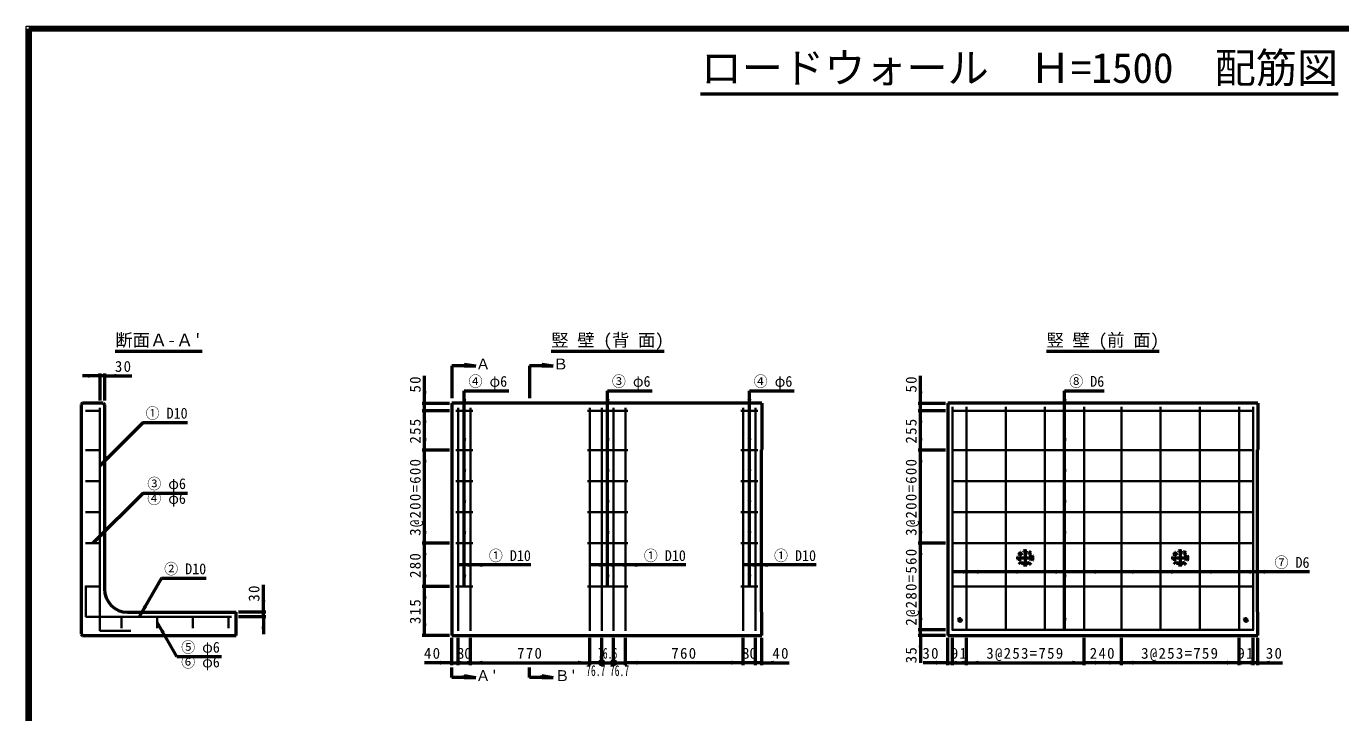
# Model space of a CAD drawing. Units: millimetres, scale not verified. Extents: x 100 to 4105, y 100 to 2870.
# Drawn here: x 100 to 2750, y 1485 to 2870 of the extents above; entities that cross this region are included whole.
import ezdxf
from ezdxf.enums import TextEntityAlignment as Align

# ---------------------------------------------------------------- set-up
doc = ezdxf.new("R2010")
doc.units = ezdxf.units.MM
doc.header["$LTSCALE"] = 5
doc.linetypes.add('USER1', pattern=[2.2, 1, -1.2])
doc.linetypes.add('USER2', pattern=[13.4, 10, -1.2, 1, -1.2])
doc.layers.add('V-nasSTD', color=7, linetype='Continuous', lineweight=50)
doc.styles.add('ＭＳ ゴシック', font='')
doc.styles.get('ＭＳ ゴシック').set_extended_font_data('MS Gothic')

msp = doc.modelspace()

# ---------------------------------------------------------------- hatches: boundary and pattern name
at = {"layer": 'V-nasSTD'}
for points in [[(224.132, 2164.733), (224.132, 2160.733), (248.132, 2164.733), (224.132, 2168.733)], [(281.507, 2164.733), (281.507, 2160.733), (257.507, 2164.733), (281.507, 2168.733)], [(903.132, 2133.733), (907.132, 2133.733), (903.132, 2109.733), (899.132, 2133.733)], [(1903.132, 2133.733), (1907.132, 2133.733), (1903.132, 2109.733), (1899.132, 2133.733)], [(903.132, 2070.108), (899.132, 2070.108), (903.132, 2094.108), (907.132, 2070.108)], [(983.132, 2118.108), (987.132, 2118.108), (983.132, 2094.108), (979.132, 2118.108)], [(1272.194, 2118.108), (1276.194, 2118.108), (1272.194, 2094.108), (1268.194, 2118.108)], [(1558.132, 2118.108), (1562.132, 2118.108), (1558.132, 2094.108), (1554.132, 2118.108)], [(1903.132, 2070.108), (1899.132, 2070.108), (1903.132, 2094.108), (1907.132, 2070.108)], [(2193.601, 2118.108), (2197.601, 2118.108), (2193.601, 2094.108), (2189.601, 2118.108)], [(903.132, 2038.421), (907.132, 2038.421), (903.132, 2014.421), (899.132, 2038.421)], [(903.132, 1990.421), (899.132, 1990.421), (903.132, 2014.421), (907.132, 1990.421)], [(983.132, 2038.421), (987.132, 2038.421), (983.132, 2014.421), (979.132, 2038.421)], [(1272.194, 2038.421), (1276.194, 2038.421), (1272.194, 2014.421), (1268.194, 2038.421)], [(1558.132, 2038.421), (1562.132, 2038.421), (1558.132, 2014.421), (1554.132, 2038.421)], [(1903.132, 2038.421), (1907.132, 2038.421), (1903.132, 2014.421), (1899.132, 2038.421)], [(1903.132, 1990.421), (1899.132, 1990.421), (1903.132, 2014.421), (1907.132, 1990.421)], [(2193.601, 2038.421), (2197.601, 2038.421), (2193.601, 2014.421), (2189.601, 2038.421)], [(265.102, 2000.141), (267.931, 1997.313), (248.132, 1983.171), (262.274, 2002.97)], [(983.132, 1975.921), (987.132, 1975.921), (983.132, 1951.921), (979.132, 1975.921)], [(1272.194, 1975.921), (1276.194, 1975.921), (1272.194, 1951.921), (1268.194, 1975.921)], [(1558.132, 1975.921), (1562.132, 1975.921), (1558.132, 1951.921), (1554.132, 1975.921)], [(2193.601, 1975.921), (2197.601, 1975.921), (2193.601, 1951.921), (2189.601, 1975.921)], [(983.132, 1913.421), (987.132, 1913.421), (983.132, 1889.421), (979.132, 1913.421)], [(1272.194, 1913.421), (1276.194, 1913.421), (1272.194, 1889.421), (1268.194, 1913.421)], [(1558.132, 1913.421), (1562.132, 1913.421), (1558.132, 1889.421), (1554.132, 1913.421)], [(2193.601, 1913.421), (2197.601, 1913.421), (2193.601, 1889.421), (2189.601, 1913.421)], [(251.04, 1843.891), (253.868, 1841.063), (234.069, 1826.921), (248.211, 1846.72)], [(903.132, 1850.921), (907.132, 1850.921), (903.132, 1826.921), (899.132, 1850.921)], [(983.132, 1850.921), (987.132, 1850.921), (983.132, 1826.921), (979.132, 1850.921)], [(1272.194, 1850.921), (1276.194, 1850.921), (1272.194, 1826.921), (1268.194, 1850.921)], [(1558.132, 1850.921), (1562.132, 1850.921), (1558.132, 1826.921), (1554.132, 1850.921)], [(1903.132, 1850.921), (1907.132, 1850.921), (1903.132, 1826.921), (1899.132, 1850.921)], [(2193.601, 1850.921), (2197.601, 1850.921), (2193.601, 1826.921), (2189.601, 1850.921)], [(903.132, 1802.921), (899.132, 1802.921), (903.132, 1826.921), (907.132, 1802.921)], [(1903.132, 1802.921), (1899.132, 1802.921), (1903.132, 1826.921), (1907.132, 1802.921)], [(994.632, 1783.171), (994.632, 1779.171), (970.632, 1783.171), (994.632, 1787.171)], [(1019.632, 1783.171), (1019.632, 1779.171), (995.632, 1783.171), (1019.632, 1787.171)], [(1260.257, 1783.171), (1260.257, 1779.171), (1236.257, 1783.171), (1260.257, 1787.171)], [(1284.226, 1783.171), (1284.226, 1779.171), (1260.226, 1783.171), (1284.226, 1787.171)], [(1308.163, 1783.171), (1308.163, 1779.171), (1284.163, 1783.171), (1308.163, 1787.171)], [(1332.132, 1783.171), (1332.132, 1779.171), (1308.132, 1783.171), (1332.132, 1787.171)], [(1569.632, 1783.171), (1569.632, 1779.171), (1545.632, 1783.171), (1569.632, 1787.171)], [(1594.632, 1783.171), (1594.632, 1779.171), (1570.632, 1783.171), (1594.632, 1787.171)], [(903.132, 1763.421), (907.132, 1763.421), (903.132, 1739.421), (899.132, 1763.421)], [(983.132, 1763.421), (987.132, 1763.421), (983.132, 1739.421), (979.132, 1763.421)], [(1272.194, 1763.421), (1276.194, 1763.421), (1272.194, 1739.421), (1268.194, 1763.421)], [(1558.132, 1763.421), (1562.132, 1763.421), (1558.132, 1739.421), (1554.132, 1763.421)], [(1991.507, 1769.421), (1991.507, 1773.421), (1967.507, 1769.421), (1991.507, 1765.421)], [(2019.944, 1769.421), (2019.944, 1773.421), (1995.944, 1769.421), (2019.944, 1765.421)], [(2099.007, 1769.421), (2099.007, 1773.421), (2075.007, 1769.421), (2099.007, 1765.421)], [(2178.069, 1769.421), (2178.069, 1773.421), (2154.069, 1769.421), (2178.069, 1765.421)], [(2193.601, 1763.421), (2197.601, 1763.421), (2193.601, 1739.421), (2189.601, 1763.421)], [(2257.132, 1769.421), (2257.132, 1773.421), (2233.132, 1769.421), (2257.132, 1765.421)], [(2332.132, 1769.421), (2332.132, 1773.421), (2308.132, 1769.421), (2332.132, 1765.421)], [(2411.194, 1769.421), (2411.194, 1773.421), (2387.194, 1769.421), (2411.194, 1765.421)], [(2490.257, 1769.421), (2490.257, 1773.421), (2466.257, 1769.421), (2490.257, 1765.421)], [(2569.319, 1769.421), (2569.319, 1773.421), (2545.319, 1769.421), (2569.319, 1765.421)], [(2597.757, 1769.421), (2597.757, 1773.421), (2573.757, 1769.421), (2597.757, 1765.421)], [(903.132, 1715.421), (899.132, 1715.421), (903.132, 1739.421), (907.132, 1715.421)], [(339.819, 1699.268), (343.283, 1697.268), (327.819, 1678.483), (336.355, 1701.268)], [(578.132, 1711.858), (582.132, 1711.858), (578.132, 1687.858), (574.132, 1711.858)], [(578.132, 1654.483), (582.132, 1654.483), (578.132, 1678.483), (574.132, 1654.483)], [(1903.132, 1675.921), (1907.132, 1675.921), (1903.132, 1651.921), (1899.132, 1675.921)], [(2193.601, 1675.921), (2197.601, 1675.921), (2193.601, 1651.921), (2189.601, 1675.921)], [(375.757, 1646.761), (379.221, 1648.761), (363.757, 1667.546), (372.293, 1644.761)], [(903.132, 1664.983), (907.132, 1664.983), (903.132, 1640.983), (899.132, 1664.983)], [(1903.132, 1616.983), (1907.132, 1616.983), (1903.132, 1640.983), (1899.132, 1616.983)], [(934.132, 1585.983), (934.132, 1581.983), (958.132, 1585.983), (934.132, 1589.983)], [(994.632, 1585.983), (994.632, 1589.983), (970.632, 1585.983), (994.632, 1581.983)], [(971.632, 1585.983), (971.632, 1581.983), (995.632, 1585.983), (971.632, 1589.983)], [(1019.632, 1585.983), (1019.632, 1589.983), (995.632, 1585.983), (1019.632, 1581.983)], [(1212.257, 1585.983), (1212.257, 1581.983), (1236.257, 1585.983), (1212.257, 1589.983)], [(1332.132, 1585.983), (1332.132, 1581.983), (1308.132, 1585.983), (1332.132, 1589.983)], [(1521.632, 1585.983), (1521.632, 1589.983), (1545.632, 1585.983), (1521.632, 1581.983)], [(1569.632, 1585.983), (1569.632, 1581.983), (1545.632, 1585.983), (1569.632, 1589.983)], [(1546.632, 1585.983), (1546.632, 1589.983), (1570.632, 1585.983), (1546.632, 1581.983)], [(1607.132, 1585.983), (1607.132, 1581.983), (1583.132, 1585.983), (1607.132, 1589.983)], [(1934.132, 1585.983), (1934.132, 1581.983), (1958.132, 1585.983), (1934.132, 1589.983)], [(1991.507, 1585.983), (1991.507, 1589.983), (1967.507, 1585.983), (1991.507, 1581.983)], [(1971.944, 1585.983), (1971.944, 1581.983), (1995.944, 1585.983), (1971.944, 1589.983)], [(2019.944, 1585.983), (2019.944, 1589.983), (1995.944, 1585.983), (2019.944, 1581.983)], [(2209.132, 1585.983), (2209.132, 1581.983), (2233.132, 1585.983), (2209.132, 1589.983)], [(2257.132, 1585.983), (2257.132, 1581.983), (2233.132, 1585.983), (2257.132, 1589.983)], [(2284.132, 1585.983), (2284.132, 1589.983), (2308.132, 1585.983), (2284.132, 1581.983)], [(2332.132, 1585.983), (2332.132, 1581.983), (2308.132, 1585.983), (2332.132, 1589.983)], [(2521.319, 1585.983), (2521.319, 1589.983), (2545.319, 1585.983), (2521.319, 1581.983)], [(2569.319, 1585.983), (2569.319, 1581.983), (2545.319, 1585.983), (2569.319, 1589.983)], [(2549.757, 1585.983), (2549.757, 1589.983), (2573.757, 1585.983), (2549.757, 1581.983)], [(2607.132, 1585.983), (2607.132, 1581.983), (2583.132, 1585.983), (2607.132, 1589.983)]]:
    msp.add_hatch(color=256, dxfattribs=at).paths.add_polyline_path(points)

# ---------------------------------------------------------------- linework, layer by layer
at = {"layer": 'V-nasSTD', "lineweight": 100}
for p, q in [((105, 2865), (105, 105)), ((4100, 2865), (105, 2865))]:
    msp.add_line(p, q, dxfattribs=at)
at = {"layer": 'V-nasSTD'}
for p, q in [((1459.684, 2733.596), (2745.316, 2733.596)), ((279.382, 2214.733), (454.382, 2214.733)), ((1158.444, 2214.733), (1385.944, 2214.733)), ((2156.882, 2214.733), (2384.382, 2214.733)), ((958.132, 2184.733), (958.132, 2119.733)), ((983.132, 2184.733), (958.132, 2184.733)), ((983.132, 2184.733), (983.132, 2188.573)), ((983.132, 2188.573), (1006.172, 2184.733)), ((983.132, 2184.733), (1006.172, 2184.733)), ((1139.382, 2184.733), (1114.382, 2184.733)), ((1114.382, 2184.576), (1114.382, 2119.576)), ((1139.382, 2184.733), (1139.382, 2188.573)), ((1139.382, 2188.573), (1162.422, 2184.733)), ((1139.382, 2184.733), (1162.422, 2184.733)), ((248.132, 2164.733), (213.132, 2164.733)), ((248.132, 2169.733), (248.132, 2114.733)), ((257.507, 2164.733), (248.132, 2164.733)), ((257.507, 2169.733), (257.507, 2114.733)), ((257.507, 2164.733), (312.507, 2164.733)), ((903.132, 2109.733), (903.132, 2164.733)), ((1903.132, 2109.733), (1903.132, 2164.733)), ((983.132, 1739.421), (983.132, 2134.733)), ((983.132, 2134.733), (1073.132, 2134.733)), ((1272.194, 1739.421), (1272.194, 2134.733)), ((1272.194, 2134.733), (1362.194, 2134.733)), ((1558.132, 1739.421), (1558.132, 2134.733)), ((1558.132, 2134.733), (1648.132, 2134.733)), ((2193.601, 1651.921), (2193.601, 2134.733)), ((2193.601, 2134.733), (2273.601, 2134.733)), ((213.444, 2109.733), (210.632, 2106.921)), ((210.632, 2106.921), (210.632, 1643.796)), ((254.694, 2109.733), (213.444, 2109.733)), ((254.694, 2109.733), (257.507, 2106.921)), ((257.507, 2106.921), (257.507, 1734.733)), ((898.132, 2109.733), (953.132, 2109.733)), ((953.132, 2094.108), (898.132, 2094.108)), ((903.132, 2094.108), (903.132, 2109.733)), ((903.132, 2014.421), (903.132, 2094.108)), ((1583.132, 2109.733), (958.132, 2109.733)), ((958.132, 2109.733), (958.132, 2015.983)), ((1583.132, 2109.733), (1583.132, 2015.983)), ((1898.132, 2109.733), (1953.132, 2109.733)), ((1953.132, 2094.108), (1898.132, 2094.108)), ((1903.132, 2094.108), (1903.132, 2109.733)), ((1903.132, 2014.421), (1903.132, 2094.108)), ((2583.132, 2109.733), (1958.132, 2109.733)), ((1958.132, 2109.733), (1958.132, 2015.983)), ((2583.132, 2109.733), (2583.132, 2015.983)), ((335.374, 2070.412), (248.132, 1983.171)), ((335.374, 2070.412), (425.374, 2070.412)), ((953.132, 2014.421), (898.132, 2014.421)), ((903.132, 1826.921), (903.132, 2014.421)), ((958.132, 2015.983), (958.913, 2015.202)), ((958.913, 1688.639), (958.913, 2015.202)), ((1583.132, 2015.983), (1582.351, 2015.202)), ((1582.351, 1688.639), (1582.351, 2015.202)), ((1953.132, 2014.421), (1898.132, 2014.421)), ((1903.132, 1826.921), (1903.132, 2014.421)), ((1958.132, 2015.983), (1958.913, 2015.202)), ((1958.913, 1688.639), (1958.913, 2015.202)), ((2583.132, 2015.983), (2582.351, 2015.202)), ((2582.351, 1688.639), (2582.351, 2015.202)), ((335.374, 1928.225), (234.069, 1826.921)), ((335.374, 1928.225), (425.374, 1928.225)), ((953.132, 1826.921), (898.132, 1826.921)), ((903.132, 1739.421), (903.132, 1826.921)), ((1953.132, 1826.921), (1898.132, 1826.921)), ((1903.132, 1651.921), (1903.132, 1826.921)), ((1117.507, 1783.171), (970.632, 1783.171)), ((1430.007, 1783.171), (1236.257, 1783.171)), ((1692.507, 1783.171), (1545.632, 1783.171)), ((372.819, 1756.425), (327.819, 1678.483)), ((372.819, 1756.425), (462.819, 1756.425)), ((2687.507, 1769.421), (1967.507, 1769.421)), ((578.132, 1687.858), (578.132, 1742.858)), ((953.132, 1739.421), (898.132, 1739.421)), ((903.132, 1640.983), (903.132, 1739.421)), ((304.382, 1687.858), (523.132, 1687.858)), ((523.132, 1640.983), (523.132, 1687.858)), ((583.132, 1687.858), (528.132, 1687.858)), ((583.132, 1678.483), (528.132, 1678.483)), ((578.132, 1678.483), (578.132, 1687.858)), ((578.132, 1678.483), (578.132, 1643.483)), ((958.132, 1687.858), (958.913, 1688.639)), ((958.132, 1687.858), (958.132, 1640.983)), ((1583.132, 1687.858), (1582.351, 1688.639)), ((1583.132, 1640.983), (1583.132, 1687.858)), ((1958.132, 1687.858), (1958.913, 1688.639)), ((1958.132, 1687.858), (1958.132, 1640.983)), ((2583.132, 1687.858), (2582.351, 1688.639)), ((2583.132, 1640.983), (2583.132, 1687.858)), ((210.632, 1643.796), (213.444, 1640.983)), ((403.757, 1598.264), (363.757, 1667.546)), ((1953.132, 1651.921), (1898.132, 1651.921)), ((1903.132, 1640.983), (1903.132, 1651.921)), ((213.444, 1640.983), (523.132, 1640.983)), ((953.132, 1640.983), (898.132, 1640.983)), ((958.132, 1640.983), (1583.132, 1640.983)), ((958.132, 1580.983), (958.132, 1635.983)), ((970.632, 1580.983), (970.632, 1635.983)), ((995.632, 1580.983), (995.632, 1635.983)), ((1236.257, 1580.983), (1236.257, 1635.983)), ((1260.226, 1580.983), (1260.226, 1635.983)), ((1284.163, 1580.983), (1284.163, 1635.983)), ((1308.132, 1580.983), (1308.132, 1635.983)), ((1545.632, 1580.983), (1545.632, 1635.983)), ((1570.632, 1580.983), (1570.632, 1635.983)), ((1583.132, 1580.983), (1583.132, 1635.983)), ((1953.132, 1640.983), (1898.132, 1640.983)), ((1903.132, 1640.983), (1903.132, 1585.983)), ((1958.132, 1640.983), (2583.132, 1640.983)), ((1958.132, 1580.983), (1958.132, 1635.983)), ((1967.507, 1580.983), (1967.507, 1635.983)), ((1995.944, 1580.983), (1995.944, 1635.983)), ((2233.132, 1580.983), (2233.132, 1635.983)), ((2308.132, 1580.983), (2308.132, 1635.983)), ((2545.319, 1580.983), (2545.319, 1635.983)), ((2573.757, 1580.983), (2573.757, 1635.983)), ((2583.132, 1580.983), (2583.132, 1635.983)), ((403.757, 1598.264), (493.757, 1598.264)), ((958.132, 1585.983), (903.132, 1585.983)), ((958.132, 1585.983), (970.632, 1585.983)), ((958.132, 1555.983), (958.132, 1575.983)), ((970.632, 1585.983), (995.632, 1585.983)), ((995.632, 1585.983), (1236.257, 1585.983)), ((1114.382, 1555.983), (1114.382, 1575.983)), ((1260.226, 1585.983), (1236.257, 1585.983)), ((1260.226, 1585.983), (1284.163, 1585.983)), ((1284.163, 1585.983), (1308.132, 1585.983)), ((1545.632, 1585.983), (1308.132, 1585.983)), ((1570.632, 1585.983), (1545.632, 1585.983)), ((1583.132, 1585.983), (1570.632, 1585.983)), ((1583.132, 1585.983), (1638.132, 1585.983)), ((1958.132, 1585.983), (1908.132, 1585.983)), ((1958.132, 1585.983), (1967.507, 1585.983)), ((1967.507, 1585.983), (1995.944, 1585.983)), ((1995.944, 1585.983), (2233.132, 1585.983)), ((2308.132, 1585.983), (2233.132, 1585.983)), ((2545.319, 1585.983), (2308.132, 1585.983)), ((2573.757, 1585.983), (2545.319, 1585.983)), ((2583.132, 1585.983), (2573.757, 1585.983)), ((2583.132, 1585.983), (2633.132, 1585.983)), ((983.132, 1555.983), (958.132, 1555.983)), ((983.132, 1555.983), (983.132, 1559.823)), ((983.132, 1559.823), (1006.172, 1555.983)), ((983.132, 1555.983), (1006.172, 1555.983)), ((1139.382, 1555.983), (1114.382, 1555.983)), ((1139.382, 1555.983), (1139.382, 1559.823)), ((1139.382, 1559.823), (1162.422, 1555.983)), ((1139.382, 1555.983), (1162.422, 1555.983))]:
    msp.add_line(p, q, dxfattribs=at)
at = {"layer": 'V-nasSTD', "lineweight": 35}
for p, q in [((219.226, 2094.108), (248.913, 2094.108)), ((248.132, 2100.358), (248.132, 1650.358)), ((965.944, 2094.108), (1000.319, 2094.108)), ((970.632, 2100.358), (970.632, 1650.358)), ((995.632, 2100.358), (995.632, 1650.358)), ((1231.569, 2094.108), (1312.819, 2094.108)), ((1236.257, 2100.358), (1236.257, 1650.358)), ((1260.226, 2100.358), (1260.226, 1650.358)), ((1284.163, 2100.358), (1284.163, 1650.358)), ((1308.132, 2100.358), (1308.132, 1650.358)), ((1540.944, 2094.108), (1575.319, 2094.108)), ((1545.632, 2100.358), (1545.632, 1650.358)), ((1570.632, 2100.358), (1570.632, 1650.358)), ((1965.944, 2094.108), (2575.319, 2094.108)), ((1967.507, 2101.921), (1967.507, 1651.921)), ((1995.944, 2101.921), (1995.944, 1651.921)), ((2075.007, 2101.921), (2075.007, 1651.921)), ((2154.069, 2101.921), (2154.069, 1651.921)), ((2233.132, 2101.921), (2233.132, 1651.921)), ((2308.132, 2101.921), (2308.132, 1651.921)), ((2387.194, 2101.921), (2387.194, 1651.921)), ((2466.257, 2101.921), (2466.257, 1651.921)), ((2545.319, 2101.921), (2545.319, 1651.921)), ((2573.757, 2101.921), (2573.757, 1651.921)), ((219.226, 2014.421), (248.913, 2014.421)), ((965.944, 2014.421), (1000.319, 2014.421)), ((1231.569, 2014.421), (1312.819, 2014.421)), ((1540.944, 2014.421), (1575.319, 2014.421)), ((1965.944, 2014.421), (2575.319, 2014.421)), ((219.226, 1951.921), (248.913, 1951.921)), ((965.944, 1951.921), (1000.319, 1951.921)), ((1231.569, 1951.921), (1312.819, 1951.921)), ((1540.944, 1951.921), (1575.319, 1951.921)), ((1965.944, 1951.921), (2575.319, 1951.921)), ((219.226, 1889.421), (248.913, 1889.421)), ((965.944, 1889.421), (1000.319, 1889.421)), ((1231.569, 1889.421), (1312.819, 1889.421)), ((1540.944, 1889.421), (1575.319, 1889.421)), ((1965.944, 1889.421), (2575.319, 1889.421)), ((219.226, 1826.921), (248.913, 1826.921)), ((965.944, 1826.921), (1000.319, 1826.921)), ((1231.569, 1826.921), (1312.819, 1826.921)), ((1540.944, 1826.921), (1575.319, 1826.921)), ((1965.944, 1826.921), (2575.319, 1826.921)), ((219.226, 1739.421), (248.913, 1739.421)), ((220.007, 1740.983), (220.007, 1678.483)), ((965.944, 1739.421), (1000.319, 1739.421)), ((1231.569, 1739.421), (1312.819, 1739.421)), ((1540.944, 1739.421), (1575.319, 1739.421)), ((1965.944, 1739.421), (2575.319, 1739.421)), ((220.007, 1678.483), (513.757, 1678.483)), ((291.882, 1655.827), (291.882, 1679.264)), ((363.757, 1655.827), (363.757, 1679.264)), ((435.632, 1655.827), (435.632, 1679.264)), ((507.507, 1655.827), (507.507, 1679.264)), ((248.132, 1650.358), (310.632, 1650.358)), ((1965.944, 1651.921), (2575.319, 1651.921))]:
    msp.add_line(p, q, dxfattribs=at)
at = {"layer": 'V-nasSTD', "linetype": 'USER2'}
for p, q in [((2114.382, 1814.577), (2114.382, 1779.889)), ((2426.882, 1814.577), (2426.882, 1779.889)), ((2097.038, 1797.233), (2131.726, 1797.233)), ((2409.538, 1797.233), (2444.226, 1797.233)), ((1977.882, 1672.233), (1986.819, 1672.233)), ((1982.351, 1667.764), (1982.351, 1676.702)), ((2554.444, 1672.233), (2563.382, 1672.233)), ((2558.913, 1667.764), (2558.913, 1676.702))]:
    msp.add_line(p, q, dxfattribs=at)
at = {"layer": 'V-nasSTD', "lineweight": 13}
msp.add_lwpolyline([(100, 100), (100, 2870), (4105, 2870), (4105, 100)], close=True, dxfattribs=at)
at = {"layer": 'V-nasSTD', "linetype": 'USER1'}
for centre, radius in [((2114.382, 1797.233), 14.844), ((2114.382, 1797.233), 12.5), ((2114.382, 1797.233), 11.719), ((2426.882, 1797.233), 14.844), ((2426.882, 1797.233), 12.5), ((2426.882, 1797.233), 11.719), ((1982.351, 1672.233), 2.969), ((1982.351, 1672.233), 1.875), ((1982.351, 1672.233), 1.562), ((2558.913, 1672.233), 2.969), ((2558.913, 1672.233), 1.875), ((2558.913, 1672.233), 1.562)]:
    msp.add_circle(centre, radius, dxfattribs=at)
at = {"layer": 'V-nasSTD'}
for centre in [(1260.226, 1585.983), (1284.163, 1585.983)]:
    msp.add_circle(centre, 4, dxfattribs=at)
msp.add_arc((304.382, 1734.733), 46.875, 180, 270, dxfattribs=at)

# ---------------------------------------------------------------- texts
at = {"layer": 'V-nasSTD', "style": 'ＭＳ ゴシック'}
for s, height, p in [('ロードウォール  Ｈ=1500\u3000配筋図', 60.81, (2102.5, 2816.54)), ("断面Ａ-Ａ'", 25.66, (366.882, 2249.733)), ('竪 壁 (背 面)', 25.66, (1272.194, 2249.733)), ('竪 壁 (前 面)', 25.66, (2270.632, 2249.733)), ('Ａ', 21.99, (1021.172, 2199.576)), ('Ｂ', 21.99, (1177.422, 2199.576)), ('80', 21.99, (983.132, 1615.983)), ('80', 21.99, (1558.132, 1615.983)), ("Ａ'", 21.99, (1028.672, 1570.826)), ("Ｂ'", 21.99, (1188.047, 1570.826))]:
    msp.add_text(s, height=height, dxfattribs=at).set_placement(p, align=Align.TOP_CENTER)
for s, height, width, p in [('④ φ6', 21.85, 0.95, (1030.655, 2164.541)), ('③ φ6', 21.85, 0.95, (1319.718, 2164.541)), ('④ φ6', 21.85, 0.95, (1605.655, 2164.541)), ('⑧ D6', 21.85, 0.95, (2238.204, 2164.541)), ('① D10', 21.85, 0.95, (382.897, 2100.22)), ('③ φ6', 21.85, 0.95, (382.897, 1958.033)), ('④ φ6', 21.85, 0.95, (382.897, 1928.225)), ('① D10', 21.85, 0.95, (1075.03, 1812.979)), ('① D10', 21.85, 0.95, (1387.53, 1812.979)), ('① D10', 21.85, 0.95, (1650.03, 1812.979)), ('⑦ D6', 21.85, 0.95, (2652.11, 1799.229)), ('② D10', 21.85, 0.95, (420.343, 1786.233)), ('⑤ φ6', 21.85, 0.95, (451.28, 1628.072)), ('⑥ φ6', 21.85, 0.95, (451.28, 1598.264)), ('76.6', 21.99, 0.65, (1272.194, 1615.983)), ('76.7', 21.99, 0.65, (1248.241, 1580.983)), ('76.7', 21.99, 0.65, (1296.147, 1580.983))]:
    msp.add_text(s, height=height, dxfattribs=dict(at, width=width)).set_placement(p, align=Align.TOP_CENTER)
at = {"layer": 'V-nasSTD', "char_height": 21.99, "attachment_point": 2, "style": 'ＭＳ ゴシック'}
for s, insert in [('\\T1.17;30', (296.257, 2194.733)), ('\\T1.17;40', (919.382, 1615.983)), ('\\T1.17;770', (1115.944, 1615.983)), ('\\T1.17;760', (1426.882, 1615.983)), ('\\T1.17;40', (1621.882, 1615.983)), ('\\T1.17;30', (1924.382, 1615.983)), ('\\T1.17;91', (1981.726, 1615.983)), ('\\T1.17;3@253=759', (2114.538, 1615.983)), ('\\T1.17;240', (2270.632, 1615.983)), ('\\T1.17;3@253=759', (2426.726, 1615.983)), ('\\T1.17;91', (2559.538, 1615.983)), ('\\T1.17;30', (2616.882, 1615.983))]:
    msp.add_mtext(s, dxfattribs=dict(at, insert=insert))
at = {"layer": 'V-nasSTD', "char_height": 21.99, "attachment_point": 2, "rotation": 90, "style": 'ＭＳ ゴシック'}
for s, insert in [('\\T1.17;50', (873.132, 2148.483)), ('\\T1.17;50', (1873.132, 2148.483)), ('\\T1.17;255', (873.132, 2054.264)), ('\\T1.17;255', (1873.132, 2054.264)), ('\\T1.17;3@200=600', (873.132, 1920.671)), ('\\T1.17;3@200=600', (1873.132, 1920.671)), ('\\T1.17;280', (873.132, 1783.171)), ('\\T1.17;2@280=560', (1873.132, 1739.421)), ('\\T1.17;30', (548.132, 1726.608)), ('\\T1.17;315', (873.132, 1690.202)), ('\\T1.17;35', (1873.132, 1602.233))]:
    msp.add_mtext(s, dxfattribs=dict(at, insert=insert))

doc.saveas('drawing.dxf')
